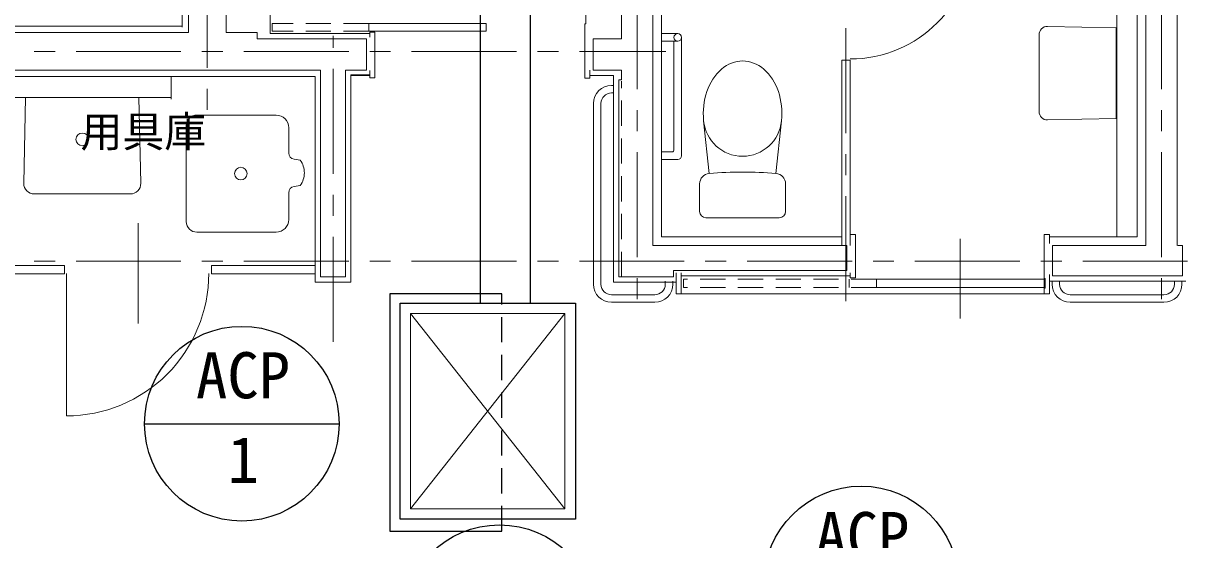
# Model space of a CAD drawing. Units: millimetres, scale not verified. Extents: x -19928 to 19928, y -13899 to 13899.
# Drawn here: x -4622 to 912, y -5267 to -2806 of the extents above; entities that cross this region are included whole.
import ezdxf
from ezdxf.enums import TextEntityAlignment as Align

# ---------------------------------------------------------------- set-up
doc = ezdxf.new("R2010")
doc.units = ezdxf.units.MM
doc.header["$LTSCALE"] = 100
doc.linetypes.add('CHAIN1', pattern=[8, 5, -1, 1, -1])
doc.linetypes.add('DASHED1', pattern=[1.8, 1.2, -0.6])
for name, color, linetype, lineweight in [('0-0_躯体', 4, 'Continuous', 9), ('0-5_冷媒', 2, 'Continuous', 25), ('0-6_ﾄﾞﾚﾝ', 2, 'Continuous', 25), ('0-C_部品', 3, 'Continuous', 25)]:
    doc.layers.add(name, color=color, linetype=linetype, lineweight=lineweight)
doc.styles.add('ＭＳ ゴシック', font='')
doc.styles.get('ＭＳ ゴシック').set_extended_font_data('MS Gothic')

msp = doc.modelspace()

# ---------------------------------------------------------------- linework, layer by layer
at = {"layer": '0-0_躯体', "linetype": 'CHAIN1'}
for p, q in [((-3744.2, -118.7), (-3744.2, -3260.6)), ((-1694.2, -220.2), (-1694.2, -4162.8)), ((805.8, -220.2), (805.8, -4162.8)), ((-698.7, -4129.7), (-698.7, -626.6)), ((-3144.2, -4323.5), (-3144.2, -2866.2)), ((-5169.5, -2939.7), (-1557.1, -2939.7)), ((-5169.5, -3939.7), (8911.6, -3939.7))]:
    msp.add_line(p, q, dxfattribs=at)
at = {"layer": '0-0_躯体'}
for p, q in [((-1769.2, -2879.7), (-1769.2, -629.7)), ((-1619.2, -3864.7), (-1619.2, -629.7)), ((730.8, -3864.7), (730.8, -629.7)), ((880.8, -3864.7), (880.8, -629.7)), ((-1578.7, -3824.2), (-1578.7, -700.2)), ((690.3, -3824.2), (690.3, -700.2)), ((-3864.2, -2823.8), (-3864.2, -2249.7)), ((-3834.2, -2849.7), (-3834.2, -2279.7)), ((-3654.2, -2849.7), (-3654.2, -2299.7)), ((593.3, -3824.2), (593.3, -2518.9)), ((-3444.2, -2745.7), (-3444.2, -2854.7)), ((-4849.2, -2819.7), (-3864.2, -2819.7)), ((-2414.2, -2807.2), (-2974.2, -2807.2)), ((-1944.2, -2808.7), (-1944.2, -2865.2)), ((262.9, -2820.6), (590, -2827.7)), ((-4849.2, -2849.7), (-3834.2, -2849.7)), ((-3654.2, -2849.7), (-3505.6, -2849.7)), ((-3505.6, -2880.8), (-3505.6, -2849.7)), ((-3444.2, -2854.7), (-2969.2, -2854.7)), ((-2969.2, -2848.2), (-2969.2, -2872.7)), ((-2944.2, -2848.2), (-2969.2, -2848.2)), ((-2944.2, -2848.7), (-2944.2, -3066.7)), ((-2944.2, -2859.2), (-2944.2, -2864.2)), ((-1944.2, -2865.7), (-1944.2, -3067.2)), ((-1578.7, -2855.1), (-1502.3, -2855.1)), ((-1482.7, -2872.8), (-1482.7, -3437.1)), ((222, -3226.8), (222, -2860.6)), ((590, -2827.7), (590, -3259.7)), ((-2984.2, -2879.7), (-3505.6, -2879.7)), ((-2984.2, -2879.7), (-2984.2, -3029.7)), ((-1904.2, -2879.7), (-1768.6, -2879.7)), ((-1578.7, -2891.1), (-1500.7, -2891.1)), ((-1518.7, -3409.1), (-1518.7, -2891.7)), ((-718.7, -3864.7), (-718.7, -2982.2)), ((-718.7, -2982.2), (-678.7, -2982.2)), ((-678.7, -3864.7), (-678.7, -2982.2)), ((-4849.2, -3029.7), (-3204.2, -3029.7)), ((-3084.2, -3029.7), (-2984.2, -3029.7)), ((-3084.2, -3029.7), (-2984.2, -3029.7)), ((-3084.2, -4014.7), (-3084.2, -3029.7)), ((-1919.2, -3028.7), (-1919.2, -3067.2)), ((-1769.2, -3075.7), (-1769.2, -3029.7)), ((-4849.2, -3059.7), (-3229.2, -3059.7)), ((-3916.3, -3058), (-3916.3, -3167)), ((-3229.2, -4039.7), (-3229.2, -3059.7)), ((-2969.2, -3052.2), (-3059.2, -3052.2)), ((-3059.2, -4039.7), (-3059.2, -3052.2)), ((-3059.2, -3054.7), (-2969.2, -3054.7)), ((-1919.2, -3067.2), (-1944.2, -3067.2)), ((-1806.7, -3067.2), (-1806.7, -4039.7)), ((-1781.7, -3075.7), (-1769.2, -3075.7)), ((-1816.7, -3101.9), (-1806.5, -3101.9)), ((-1816.7, -3137.9), (-1806.8, -3137.9)), ((-4849.2, -3159.7), (-3916.3, -3159.7)), ((-4618.9, -3568.3), (-4610, -3159.4)), ((-4610, -3159.4), (-4070, -3159.4)), ((-4061.1, -3568.3), (-4070, -3159.4)), ((-1902.7, -3187.9), (-1902.7, -4049.7)), ((-1866.7, -3187.9), (-1866.7, -4049.7)), ((-3415.7, -3243.5), (-3792.9, -3243.5)), ((262.9, -3266.8), (590, -3259.7)), ((-3843.9, -3751.3), (-3843.9, -3293.5)), ((-3355.7, -3424.4), (-3355.7, -3303.5)), ((-1350.4, -3521.5), (-1377.1, -3270.5)), ((-1032.4, -3521.5), (-1005.8, -3270.5)), ((-1528.7, -3419.1), (-1578.7, -3419.1)), ((-3329.7, -3454.2), (-3300.6, -3458.1)), ((-1578.7, -3455.1), (-1500.7, -3455.1)), ((-3329.7, -3583.5), (-3300.6, -3579.6)), ((-1396.4, -3702.6), (-1396.4, -3571.4)), ((-986.4, -3702.6), (-986.4, -3571.4)), ((-4111.1, -3619.4), (-4568.9, -3619.4)), ((-3355.7, -3741.3), (-3355.7, -3609.4)), ((-4074.2, -4237.4), (-4074.2, -3758.3)), ((-1366.4, -3732.6), (-1016.4, -3732.6)), ((-3415.7, -3801.3), (-3792.9, -3801.3)), ((-678.7, -3848.6), (-678.7, -3812.2)), ((-678.7, -3812.2), (-653.7, -3812.2)), ((246.3, -4021.7), (246.3, -3812.2)), ((-1619.2, -3864.7), (-723.7, -3864.7)), ((-718.7, -3824.2), (-1578.7, -3824.2)), ((-693.7, -3864.7), (-1063.2, -3864.7)), ((-693.7, -3984.7), (-693.7, -3864.7)), ((-153.7, -4213), (-153.7, -3833.5)), ((271.3, -3824.2), (690.3, -3824.2)), ((286.3, -3864.7), (730.8, -3864.7)), ((286.3, -4009.7), (286.3, -3864.7)), ((883.8, -3864.7), (906.3, -3864.7)), ((906.3, -4009.7), (906.3, -3864.7)), ((-4849.2, -3959.7), (-4424.2, -3959.7)), ((-4424.2, -3999.7), (-4424.2, -3959.7)), ((-3724.2, -3959.7), (-3229.2, -3959.7)), ((-3724.2, -3999.7), (-3724.2, -3959.7)), ((-4849.2, -3999.7), (-4424.2, -3999.7)), ((-4415.1, -3998.6), (-4415.1, -4676.9)), ((-3724.2, -3999.7), (-3229.2, -3999.7)), ((-3059.2, -4039.7), (-3229.2, -4039.7)), ((-1806.7, -4039.7), (-1508.7, -4039.7)), ((-1560.3, -4049.7), (-1560.3, -4034.5)), ((-1524.3, -4049.7), (-1524.3, -4034.5)), ((-1521.2, -3984.7), (-1521.2, -4014.7)), ((-693.7, -3984.7), (-1521.2, -3984.7)), ((-1508.7, -4094.7), (-1508.7, -3995.2)), ((-1483.7, -4094.7), (-1483.7, -3995.2)), ((-678.7, -4009.7), (-1483.7, -4009.7)), ((-683.7, -4024.7), (-683.7, -4064.5)), ((-678.7, -4019.7), (-678.7, -3995.2)), ((-653.7, -4019.7), (-678.7, -4019.7)), ((246.3, -4024.7), (-653.7, -4024.7)), ((251.3, -4021.7), (246.3, -4021.7)), ((246.3, -4024.7), (246.3, -4064.5)), ((251.3, -4067.7), (251.3, -4021.7)), ((271.3, -4094.7), (271.3, -4003.1)), ((271.3, -4034.7), (921.3, -4034.7)), ((284.3, -4049.7), (284.3, -4034.5)), ((286.3, -4009.7), (906.3, -4009.7)), ((320.3, -4049.7), (320.3, -4034.5)), ((867.7, -4049.7), (867.7, -4034.5)), ((903.7, -4049.7), (903.7, -4034.5)), ((-1483.7, -4094.7), (-1508.7, -4094.7)), ((246.3, -4094.7), (-1483.7, -4094.7)), ((246.3, -4064.7), (-653.7, -4064.7)), ((246.3, -4094.7), (246.3, -4067.7)), ((251.3, -4067.7), (246.3, -4067.7)), ((271.3, -4094.7), (246.3, -4094.7)), ((-1816.7, -4099.7), (-1610.3, -4099.7)), ((-1816.7, -4135.7), (-1610.3, -4135.7)), ((370.3, -4099.7), (817.7, -4099.7)), ((370.3, -4135.7), (817.7, -4135.7))]:
    msp.add_line(p, q, dxfattribs=at)
at = {"layer": '0-0_躯体', "linetype": 'DASHED1'}
for p, q in [((-3434.2, -2807.2), (-3434.2, -2843.2)), ((-2974.2, -2807.2), (-3434.2, -2807.2)), ((-2974.2, -2843.2), (-3434.2, -2843.2)), ((-1769.2, -4014.7), (-1769.2, -3082)), ((-553.7, -4024.7), (-1473.7, -4024.7)), ((-1473.7, -4064.7), (-1473.7, -4024.7)), ((-553.7, -4024.7), (-553.7, -4064.5)), ((-553.7, -4064.7), (-1473.7, -4064.7))]:
    msp.add_line(p, q, dxfattribs=at)
at = {"layer": '0-0_躯体'}
for points in [[(-1939.2, -2763.7), (-1939.2, -2808.7), (-1944.2, -2808.7)], [(-2414.2, -2807.2), (-2414.2, -2843.2), (-2974.2, -2843.2), (-2974.2, -2807.2)], [(-1904.2, -2879.7), (-1904.2, -3029.7), (-1768.6, -3029.7)], [(-3084.2, -4014.7), (-3204.2, -4014.7), (-3204.2, -3029.7)], [(-2969.2, -3030.8), (-2969.2, -3066.7), (-2944.2, -3066.7)], [(-1919.2, -3054.7), (-1806.7, -3054.7), (-1806.7, -3067.2)], [(-1781.7, -3075.7), (-1781.7, -4014.7), (-1521.2, -4014.7)], [(-653.7, -4019.7), (-653.7, -4014.7), (-653.7, -3812.2)], [(271.3, -3856), (271.3, -3812.2), (246.3, -3812.2)]]:
    msp.add_lwpolyline(points, dxfattribs=at)
for centre, radius in [((-1500.8, -2873), 18), ((-4340, -3359.4), 30), ((-3584, -3522.4), 30)]:
    msp.add_circle(centre, radius, dxfattribs=at)
for centre, radius, start, end in [((-678.7, -2388.4), 587.7, 270.008, 360), ((262, -2860.6), 40, 88.7548, 180), ((-1816.7, -3187.9), 86, 90, 180), ((-1816.7, -3187.9), 50, 90, 180), ((-3794, -3293.5), 50, 88.7548, 180), ((-3415.7, -3303.5), 60, 0, 90), ((262, -3226.8), 40, 180, 271.2453), ((-1191.4, -3253.3), 186.4, 185.269, 354.731), ((-3325.7, -3424.4), 30, 180, 262.3718), ((-1528.7, -3409.1), 10, 270, 0), ((-3384, -3518.8), 103, 359.4792, 36.0257), ((-1500.7, -3437.1), 18, 270, 0), ((-3384, -3518.8), 103, 323.9742, 0.5207), ((-1346.4, -3571.4), 50, 94.5841, 180), ((-1191.4, -5504.5), 1989.4, 85.4159, 94.5841), ((-1036.4, -3571.4), 50, 0, 85.4159), ((-4568.9, -3569.4), 50, 178.7548, 270), ((-4111.1, -3569.4), 50, 270, 1.2453), ((-3325.7, -3613.2), 30, 97.6281, 180), ((-1366.4, -3702.6), 30, 180, 270), ((-1016.4, -3702.6), 30, 270, 0), ((-3794, -3751.3), 50, 180, 271.2453), ((-3415.7, -3741.3), 60, 270, 0), ((-4415.1, -3998.6), 678.3, 270, 0.0643), ((-1816.7, -4049.7), 86, 180, 270), ((-1816.7, -4049.7), 50, 180, 270), ((-1610.3, -4049.7), 86, 270, 0), ((-1610.3, -4049.7), 50, 270, 0), ((370.3, -4049.7), 86, 180, 270), ((370.3, -4049.7), 50, 180, 270), ((817.7, -4049.7), 86, 270, 0), ((817.7, -4049.7), 50, 270, 0)]:
    msp.add_arc(centre, radius, start, end, dxfattribs=at)
msp.add_ellipse((-1191.4, -3235.4), major_axis=(0, 250), ratio=0.75, start_param=4.571776, end_param=7.994594, dxfattribs=at)
at = {"layer": '0-5_冷媒'}
for p, q in [((-2204.8, -1454.5), (-2204.8, -4139.1)), ((-2339.2, -4095), (-2873.2, -4095))]:
    msp.add_line(p, q, dxfattribs=at)
at = {"layer": '0-5_冷媒', "linetype": 'DASHED1'}
msp.add_line((-2339.2, -5226), (-2339.2, -4095), dxfattribs=at)
at = {"layer": '0-5_冷媒'}
msp.add_lwpolyline([(-2873.2, -4095), (-2873.2, -5226), (-2339.2, -5226)], dxfattribs=at)
at = {"layer": '0-6_ﾄﾞﾚﾝ'}
msp.add_line((-2440.6, -4139.1), (-2440.6, -329.1), dxfattribs=at)
at = {"layer": '0-C_部品', "color": 2}
for p, q in [((-2824.1, -5169.1), (-2824.1, -4139.1)), ((-2824.1, -4139.1), (-1988.4, -4139.1)), ((-1988.4, -4139.1), (-1988.4, -5169.1)), ((-1988.4, -5169.1), (-2824.1, -5169.1))]:
    msp.add_line(p, q, dxfattribs=at)
at = {"layer": '0-C_部品', "color": 4, "lineweight": 9}
for p, q in [((-2774.1, -5119.1), (-2774.1, -4189.1)), ((-2038.4, -4189.1), (-2774.1, -5119.1)), ((-2774.1, -4189.1), (-2038.4, -4189.1)), ((-2038.4, -4189.1), (-2038.4, -5119.1))]:
    msp.add_line(p, q, dxfattribs=at)
at = {"layer": '0-C_部品'}
msp.add_line((-4042.9, -4714.1), (-3115.2, -4714.1), dxfattribs=at)
at = {"layer": '0-C_部品', "color": 4, "lineweight": 9}
msp.add_lwpolyline([(-2774.1, -4189.1), (-2038.4, -5119.1), (-2774.1, -5119.1)], dxfattribs=at)
at = {"layer": '0-C_部品', "color": 2}
for centre in [(-3579.1, -4714.1), (-625.8, -5475.7), (-2350.7, -5660)]:
    msp.add_circle(centre, 463.9, dxfattribs=at)

# ---------------------------------------------------------------- texts
at = {"layer": '0-0_躯体', "style": 'ＭＳ ゴシック'}
msp.add_text('用具庫', height=146.6, dxfattribs=at).set_placement((-4348.7, -3439.9), align=Align.BOTTOM_LEFT)
at = {"layer": '0-C_部品', "style": 'ＭＳ ゴシック'}
for s, p in [('ACP', (-3797.9, -4659.2)), ('1', (-3647.3, -5062.3)), ('ACP', (-844.7, -5420.8))]:
    msp.add_text(s, height=219.9, dxfattribs=at).set_placement(p, align=Align.BOTTOM_LEFT)

doc.saveas('drawing.dxf')
